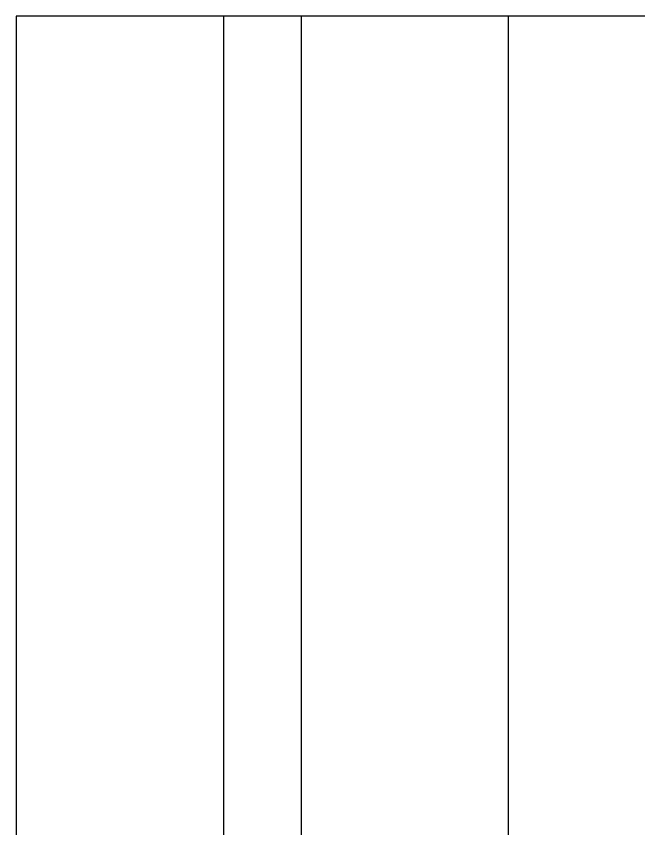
# Model space of a CAD drawing. Extents: x 69728788 to 150676229, y 20333219 to 43663798.
# Drawn here: x 75262098.2 to 75262201.3, y 20709038.3 to 20709172.7 of the extents above; entities that cross this region are included whole.
import ezdxf

# ---------------------------------------------------------------- set-up
doc = ezdxf.new("R2010")
doc.units = 0
doc.header["$LTSCALE"] = 1000
doc.header["$MEASUREMENT"] = 0
doc.layers.get('0').update_dxf_attribs({"linetype": 'CONTINUOUS'})

# ---------------------------------------------------------------- blocks, each defined once
blk = doc.blocks.new('gfhhrryyfd')
at = {"linetype": 'Continuous'}
for p, q in [((3693152.86, -1741005.43), (3693152.86, -1744418.97)), ((3693260.01, -1741005.43), (3693152.86, -1741005.43)), ((3693187.15, -1741005.43), (3693187.15, -1744418.97)), ((3693200.01, -1741005.43), (3693200.01, -1744418.97)), ((3693234.3, -1741005.43), (3693234.3, -1744418.97))]:
    blk.add_line(p, q, dxfattribs=at)

msp = doc.modelspace()

# ---------------------------------------------------------------- block references
at = {"lineweight": -3, "xscale": 0.9999959468841553, "yscale": 0.9999959506094456, "zscale": 0.9999959495959999}
msp.add_blockref('gfhhrryyfd', (71568960.34, 22450171.07), dxfattribs=at)

doc.saveas('drawing.dxf')
